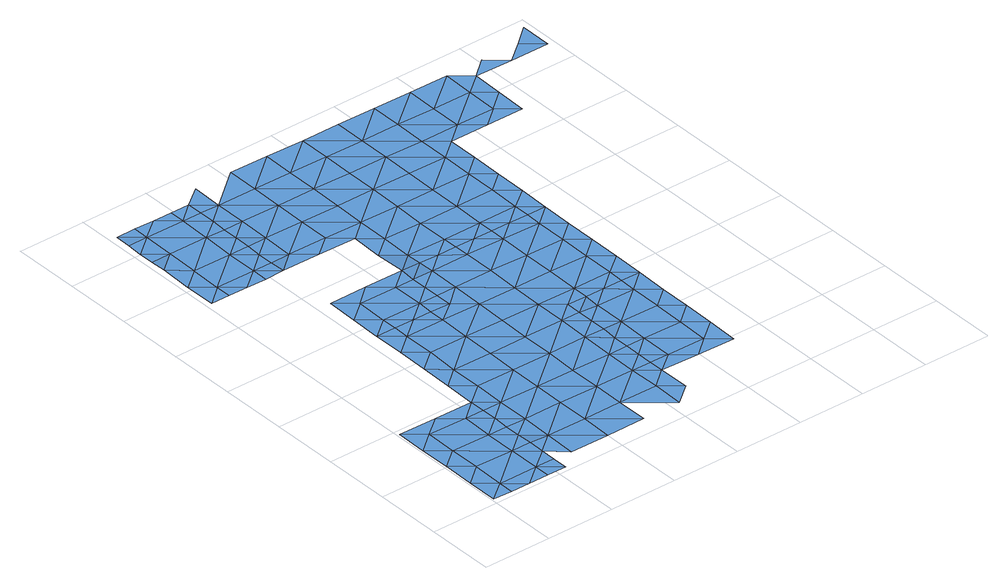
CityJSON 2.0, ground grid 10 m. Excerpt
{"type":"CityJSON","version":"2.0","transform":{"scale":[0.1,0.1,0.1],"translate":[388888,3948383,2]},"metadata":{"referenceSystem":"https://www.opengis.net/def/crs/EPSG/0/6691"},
"CityObjects":{
"waterbody1":{"type":"WaterBody","attributes":{"name":"10","class":"1140","function":"1","WaterBodyRiverFloodingRiskAttribute.description":"1","WaterBodyRiverFloodingRiskAttribute.rank":"2","WaterBodyRiverFloodingRiskAttribute.adminType":"2","WaterBodyRiverFloodingRiskAttribute.scale":"L2"},"geometry":[{"type":"MultiSurface","lod":"1","boundaries":[[[0,1,2]],[[3,4,5]],[[6,7,8]],[[9,10,11]],[[12,11,3]],[[4,13,5]],[[14,8,10]],[[2,3,11]],[[15,3,16]],[[17,5,13]],[[18,2,19]],[[4,3,18]],[[20,18,19]],[[0,11,8]],[[21,5,22]],[[0,8,7]],[[15,12,3]],[[1,19,2]],[[16,3,5]],[[23,13,4]],[[0,7,24]],[[23,4,25]],[[11,10,8]],[[12,9,11]],[[18,20,4]],[[14,6,8]],[[2,11,0]],[[17,22,5]],[[3,2,18]],[[21,16,5]],[[25,4,20]],[[1,0,24]]]}]},
"waterbody2":{"type":"WaterBody","attributes":{"name":"10","class":"1140","function":"1","WaterBodyRiverFloodingRiskAttribute.description":"1","WaterBodyRiverFloodingRiskAttribute.rank":"3","WaterBodyRiverFloodingRiskAttribute.adminType":"2","WaterBodyRiverFloodingRiskAttribute.scale":"L2"},"geometry":[{"type":"MultiSurface","lod":"1","boundaries":[[[26,27,16]],[[27,12,15]],[[15,16,27]],[[27,28,12]],[[9,28,10]],[[9,12,28]],[[26,29,27]],[[14,30,6]],[[30,10,28]],[[14,10,30]],[[29,31,27]],[[32,6,33]],[[6,30,33]],[[31,34,27]],[[33,35,32]],[[28,27,34]],[[28,36,30]],[[37,32,35]],[[35,38,37]],[[37,38,39]],[[30,40,33]],[[29,41,31]],[[28,34,36]],[[33,40,35]],[[42,39,43]],[[39,38,43]],[[40,30,36]],[[35,44,38]],[[45,42,43]],[[46,31,41]],[[34,47,36]],[[34,31,47]],[[35,40,48]],[[44,35,48]],[[43,38,44]],[[31,46,47]],[[45,43,49]],[[36,50,40]],[[43,51,49]],[[40,50,48]],[[36,47,52]],[[43,44,51]],[[50,36,52]],[[53,44,48]],[[54,55,46]],[[46,56,47]],[[57,49,51]],[[48,50,53]],[[44,58,51]],[[56,59,47]],[[46,55,56]],[[57,51,60]],[[61,50,52]],[[52,47,59]],[[62,55,54]],[[44,53,63]],[[58,44,63]],[[51,58,60]],[[50,64,53]],[[62,65,55]],[[55,65,56]],[[61,52,59]],[[61,64,50]],[[66,67,68]],[[53,69,63]],[[68,60,66]],[[70,71,56]],[[56,71,59]],[[70,56,65]],[[60,58,66]],[[66,72,67]],[[73,67,72]],[[73,74,75]],[[76,77,59]],[[58,63,69]],[[59,71,76]],[[61,59,77]],[[53,64,69]],[[74,73,72]],[[78,79,61]],[[61,79,64]],[[66,58,80]],[[61,77,78]],[[80,58,69]],[[66,81,72]],[[82,74,72]],[[79,83,64]],[[83,84,64]],[[64,84,69]],[[81,66,80]],[[85,82,72]],[[81,85,72]],[[84,86,69]],[[80,69,86]],[[80,87,81]],[[88,82,85]],[[84,89,86]],[[90,80,86]],[[81,91,85]],[[92,88,85]],[[89,93,86]],[[87,80,90]],[[87,91,81]],[[91,92,85]],[[86,94,90]],[[86,93,95]],[[96,92,91]],[[93,97,95]],[[94,86,95]],[[87,90,98]],[[87,99,91]],[[91,100,96]],[[97,101,95]],[[98,90,94]],[[102,94,95]],[[101,102,95]],[[91,99,100]],[[87,98,99]],[[103,94,102]],[[98,94,103]],[[104,100,99]],[[103,105,98]],[[99,98,105]],[[106,104,99]],[[99,105,106]]]}]},
"waterbody3":{"type":"WaterBody","attributes":{"name":"10","class":"1140","function":"1","WaterBodyRiverFloodingRiskAttribute.description":"1","WaterBodyRiverFloodingRiskAttribute.rank":"3","WaterBodyRiverFloodingRiskAttribute.adminType":"2","WaterBodyRiverFloodingRiskAttribute.scale":"L2"},"geometry":[{"type":"MultiSurface","lod":"1","boundaries":[[[107,108,109]],[[110,111,112]],[[113,110,114]],[[115,109,108]],[[114,110,112]],[[115,108,116]],[[112,117,118]],[[119,116,120]],[[112,121,114]],[[120,122,123]],[[124,123,122]],[[125,126,114]],[[107,127,108]],[[128,119,120]],[[118,129,112]],[[120,116,108]],[[109,125,107]],[[114,126,113]],[[114,121,107]],[[121,127,107]],[[130,131,122]],[[121,132,127]],[[127,133,122]],[[133,130,122]],[[122,131,124]],[[134,121,129]],[[134,132,121]],[[127,122,120]],[[111,117,112]],[[135,128,120]],[[136,133,127]],[[132,136,127]],[[135,120,123]],[[108,127,120]],[[107,125,114]],[[129,121,112]]]}]},
"waterbody4":{"type":"WaterBody","attributes":{"name":"10","class":"1140","function":"1","WaterBodyRiverFloodingRiskAttribute.description":"1","WaterBodyRiverFloodingRiskAttribute.rank":"2","WaterBodyRiverFloodingRiskAttribute.adminType":"2","WaterBodyRiverFloodingRiskAttribute.scale":"L2"},"geometry":[{"type":"MultiSurface","lod":"1","boundaries":[[[42,137,138]],[[139,140,141]],[[68,67,142]],[[45,49,137]],[[137,142,139]],[[73,75,140]],[[139,143,138]],[[49,57,142]],[[139,142,140]],[[137,49,142]],[[138,137,139]],[[142,60,68]],[[141,143,139]],[[45,137,42]],[[75,141,140]],[[67,140,142]],[[67,73,140]],[[57,60,142]]]}]},
"waterbody5":{"type":"WaterBody","attributes":{"name":"10","class":"1140","function":"1","WaterBodyRiverFloodingRiskAttribute.description":"1","WaterBodyRiverFloodingRiskAttribute.rank":"2","WaterBodyRiverFloodingRiskAttribute.adminType":"2","WaterBodyRiverFloodingRiskAttribute.scale":"L2"},"geometry":[{"type":"MultiSurface","lod":"1","boundaries":[[[144,129,118]],[[118,117,144]],[[145,144,117]],[[144,146,129]],[[134,146,132]],[[134,129,146]],[[146,147,132]],[[136,147,133]],[[136,132,147]],[[147,148,133]],[[149,144,145]],[[130,133,148]],[[131,130,148]],[[148,150,131]],[[146,144,151]],[[144,149,151]],[[145,152,149]],[[147,146,153]],[[148,147,153]],[[146,151,153]],[[154,75,155]],[[75,74,155]],[[148,153,156]],[[152,154,157]],[[154,155,157]],[[74,82,155]],[[151,149,158]],[[159,148,156]],[[149,152,158]],[[157,158,152]],[[151,160,153]],[[161,156,153]],[[162,155,82]],[[151,158,160]],[[162,163,155]],[[161,153,160]],[[88,162,82]],[[157,155,163]],[[158,157,164]],[[158,165,160]],[[156,161,166]],[[159,156,167]],[[88,92,162]],[[164,157,163]],[[167,156,166]],[[160,165,161]],[[165,158,164]],[[162,168,163]],[[168,162,92]],[[165,169,161]],[[161,170,166]],[[96,168,92]],[[166,171,167]],[[164,163,172]],[[164,173,165]],[[161,169,170]],[[163,168,172]],[[96,100,168]],[[171,166,170]],[[164,172,173]],[[173,174,165]],[[165,175,169]],[[100,176,168]],[[169,175,170]],[[172,168,176]],[[165,174,175]],[[100,104,176]],[[171,170,177]],[[172,176,178]],[[173,172,179]],[[173,180,174]],[[170,175,177]],[[104,106,176]],[[179,172,178]],[[174,180,175]],[[181,171,177]],[[182,178,176]],[[106,182,176]],[[180,173,179]],[[183,177,175]],[[184,179,178]],[[184,178,182]],[[175,180,183]],[[185,179,184]],[[180,179,185]],[[186,177,183]],[[181,177,187]],[[180,188,183]],[[187,177,186]],[[188,180,185]],[[189,186,183]],[[188,189,183]],[[190,189,188]],[[191,186,189]],[[187,186,192]],[[192,186,191]],[[193,189,190]],[[191,189,194]],[[194,189,193]],[[192,191,195]],[[193,190,196]],[[195,191,194]],[[197,193,196]],[[194,193,197]],[[198,195,194]],[[194,197,198]],[[198,199,200]],[[201,202,199]],[[203,202,201]]]}]},
"waterbody6":{"type":"WaterBody","attributes":{"name":"10","class":"1140","function":"1","WaterBodyRiverFloodingRiskAttribute.description":"1","WaterBodyRiverFloodingRiskAttribute.rank":"2","WaterBodyRiverFloodingRiskAttribute.adminType":"2","WaterBodyRiverFloodingRiskAttribute.scale":"L2"},"geometry":[{"type":"MultiSurface","lod":"1","boundaries":[[[204,205,206]],[[77,76,205]],[[71,206,205]],[[207,208,209]],[[210,208,93]],[[83,89,84]],[[206,211,204]],[[208,212,101]],[[78,77,209]],[[209,210,79]],[[209,205,213]],[[89,210,93]],[[89,83,210]],[[97,93,208]],[[214,213,215]],[[215,213,204]],[[76,71,205]],[[213,205,204]],[[208,207,212]],[[216,204,211]],[[70,65,206]],[[211,206,65]],[[77,205,209]],[[83,79,210]],[[97,208,101]],[[207,213,214]],[[70,206,71]],[[209,213,207]],[[78,209,79]],[[215,204,216]],[[209,208,210]],[[212,207,214]]]}]}
},
"vertices":[
[32,169,5],[3,146,5],[31,123,5],[87,76,6],[30,30,6],[87,30,6],[117,191,5],[61,192,5],[89,168,5],[116,122,5],[117,145,5],[88,122,5],[116,99,5],[58,7,6],[117,168,5],[116,76,6],[115,52,6],[87,7,6],[31,77,6],[3,100,6],[2,54,6],[115,29,6],[115,6,6],[30,7,6],[4,192,5],[2,8,6],
[143,29,5],[144,75,5],[145,121,5],[200,28,5],[145,168,5],[201,74,5],[118,237,5],[146,214,5],[201,121,5],[146,260,5],[202,167,5],[118,283,6],[147,306,6],[119,330,6],[202,213,5],[257,28,6],[119,376,6],[147,352,6],[203,306,6],[148,376,6],[257,74,6],[258,120,5],[203,259,5],[176,375,6],[259,212,6],[204,352,6],[258,166,5],[259,259,6],[313,27,6],[314,73,6],[314,119,5],[204,375,6],[261,351,6],[315,165,5],[233,374,6],[315,212,6],[342,50,6],[260,305,6],[316,258,6],[342,96,6],[261,397,7],[233,421,6],[233,398,6],[317,304,6],[343,119,5],[343,142,5],[262,443,7],[233,444,6],[262,467,6],[234,467,7],[343,165,5],[343,188,5],[344,211,6],[344,234,6],[317,350,6],[318,397,7],[290,466,6],[344,258,6],[345,281,6],[318,443,7],[373,303,6],[374,396,6],[319,466,6],[373,280,6],[374,350,6],[375,442,6],[347,466,6],[401,280,6],[430,349,6],[430,303,6],[375,465,6],[429,280,6],[431,395,6],[431,441,6],[403,465,6],[458,279,6],[458,325,6],[459,372,6],[432,464,6],[459,418,6],[460,464,6],
[38,631,5],[38,677,6],[10,655,6],[65,561,5],[94,561,5],[94,584,5],[37,562,5],[37,585,5],[10,678,5],[10,701,5],[122,561,6],[122,584,5],[11,724,5],[39,724,6],[94,630,5],[96,723,6],[68,746,6],[96,746,6],[9,608,5],[9,562,5],[95,677,6],[11,747,6],[122,607,5],[124,723,6],[124,746,6],[123,653,6],[124,699,6],[123,630,5],[39,747,6],[123,676,6],
[148,399,6],[120,422,6],[149,445,6],[205,444,6],[177,468,6],[205,398,6],[121,468,6],
[150,584,6],[178,560,6],[151,630,6],[152,676,6],[152,722,6],[207,583,6],[153,768,6],[208,629,6],[235,559,6],[208,675,6],[234,513,5],[262,490,5],[209,721,6],[263,536,5],[263,582,6],[209,768,6],[264,628,6],[265,675,6],[319,489,5],[319,535,5],[320,581,6],[321,628,6],[265,721,6],[266,767,6],[375,488,6],[321,674,6],[322,720,6],[322,766,6],[376,534,6],[377,581,6],[377,627,6],[378,673,6],[432,488,6],[378,719,6],[433,534,6],[433,580,6],[434,626,6],[379,766,6],[461,510,6],[434,672,6],[461,557,6],[462,603,6],[435,719,6],[435,765,6],[462,649,6],[491,672,6],[519,648,6],[491,718,6],[492,764,6],[547,671,6],[548,717,6],[549,763,6],[575,648,6],[576,694,6],[577,740,6],[633,739,6],[605,763,6],[690,739,6],[662,762,6],[690,785,6],
[427,118,5],[371,165,5],[371,119,5],[429,210,5],[429,256,5],[372,211,5],[373,257,5],[399,95,5],[457,233,5],[428,164,5],[457,187,5],[456,141,5],[455,94,5]
]}
